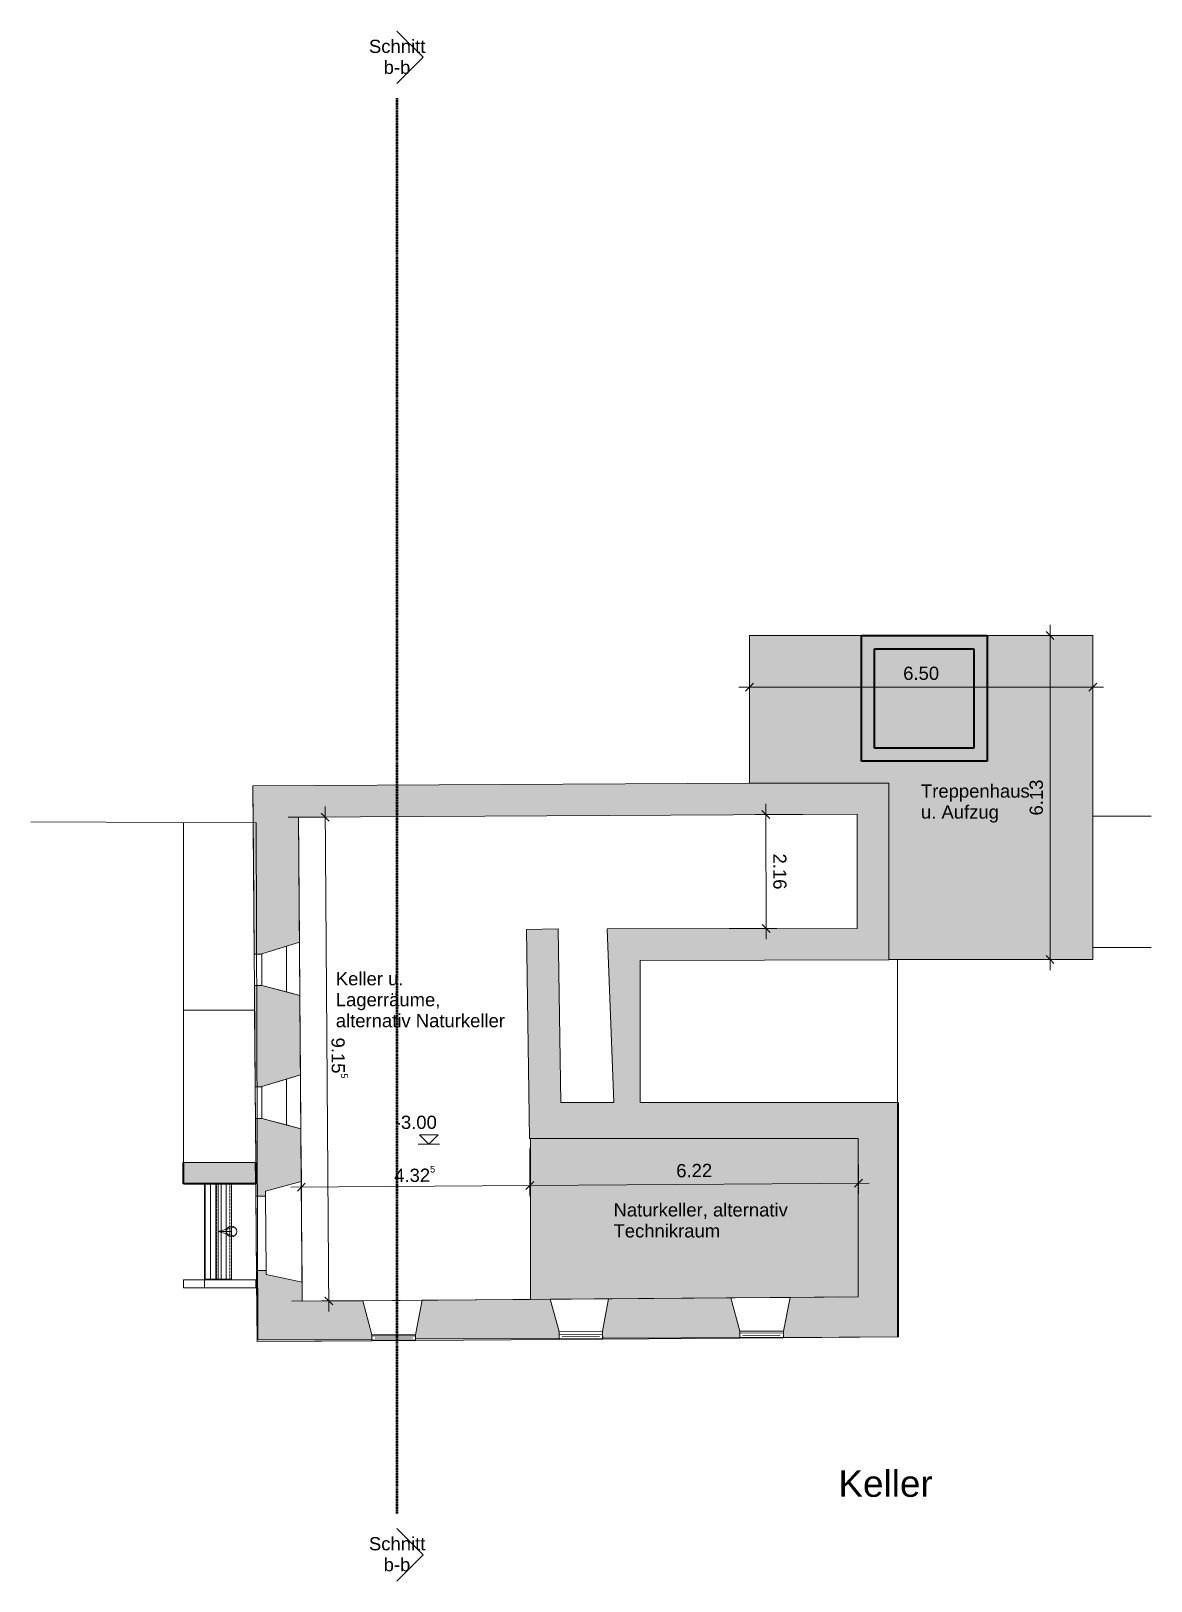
# Model space of a CAD drawing. Header units: millimetres. Extents: x -12657 to 8540, y -19333 to 9993.
import ezdxf

# ---------------------------------------------------------------- set-up
doc = ezdxf.new("R2010")
doc.units = ezdxf.units.MM
doc.linetypes.add('Achse', pattern=[10, 5, -2.5, 0, -2.5])
doc.linetypes.add('Verdeckt', pattern=[3, 2, -1])
for name, color, linetype, lineweight in [('A-ANNO-DIMS', 211, 'Continuous', 9), ('A-ANNO-DIMS-100', 211, 'Continuous', 9), ('A-DETL', 90, 'Continuous', 9), ('A-DETL-GENF', 92, 'Continuous', 9), ('A-DETL-THIN', 151, 'Continuous', 9), ('A-FLOR', 192, 'Continuous', 9), ('A-FLOR-MCUT', 51, 'Continuous', 9), ('A-FLOR-PATT', 8, 'Continuous', 35), ('A-GLAZ', 151, 'Continuous', 9), ('A-MASS', 70, 'Continuous', 9), ('A-WALL', 113, 'Continuous', 9), ('A-WALL-PATT', 111, 'Continuous', 35), ('C-BLDG-PADS', 91, 'Continuous', 9), ('G-ANNO-DIMS', 111, 'Continuous', 9), ('G-ANNO-SYMB', 111, 'Continuous', 9), ('G-ANNO-TEXT', 231, 'Continuous', 9), ('S-STRS', 31, 'Continuous', 9), ('S-STRS-ANNO', 31, 'Continuous', 9)]:
    doc.layers.add(name, color=color, linetype=linetype, lineweight=lineweight)
doc.styles.add('Arial', font='arial.ttf', dxfattribs={"height": 500})
doc.styles.add('Arial_1', font='arial.ttf', dxfattribs={"height": 250})
doc.dimstyles.new('2_5mm_-_Arial', dxfattribs={"dimscale": 304.8, "dimtxt": 255.06485, "dimasz": 0.492126, "dimexe": 0.656168, "dimexo": 0.0625, "dimgap": 0.164042, "dimtad": 1, "dimlfac": 0.001, "dimrnd": 0.005, "dimzin": 0, "dimdsep": 46, "dimtxsty": 'Arial_1', "dimblk1": 'OBLIQUE', "dimblk2": 'OBLIQUE', "dimsah": 1, "dimcen": 0.09, "dimdle": 0.656168, "dimazin": 0, "dimtfac": 1, "dimtdec": 4, "dimtix": 1, "dimtmove": 0, "dimatfit": 3, "dimfxl": 2.296588, "dimfxlon": 1, "dimtvp": 1, "dimtolj": 1, "dimtzin": 0, "dimarcsym": 2})
pattern_1 = [(270, (-8860.51, -13620.01), (100, 6e-15), [])]

# ---------------------------------------------------------------- blocks, each defined once
blk = doc.blocks.new('Körper 1 - Körper 1-397014-Keller HG')
at = {"layer": 'A-MASS'}
for p, q in [((-7527, -13678), (-7541, -11774)), ((-7524, -14038), (-7527, -13678))]:
    blk.add_line(p, q, dxfattribs=at)
blk = doc.blocks.new('Fensterelement 1-flg - Standard-457505-Keller HG')
at = {"layer": 'A-GLAZ'}
for p, q in [((-413, 10), (-413, 90)), ((-413, 90), (413, 90)), ((413, 10), (-413, 10)), ((-353, 50), (353, 50)), ((413, 90), (413, 10))]:
    blk.add_line(p, q, dxfattribs=at)
blk = doc.blocks.new('Fensterelement 1-flg - Standard-457506-Keller HG')
at = {"layer": 'A-GLAZ'}
for p, q in [((-413, 10), (-413, 90)), ((-413, 90), (413, 90)), ((413, 10), (-413, 10)), ((-353, 50), (353, 50)), ((413, 90), (413, 10))]:
    blk.add_line(p, q, dxfattribs=at)
blk = doc.blocks.new('Höhenkoten - Fertig-4502-Keller HG')
at = {"layer": 'G-ANNO-DIMS'}
for p, q in [((-2.01, 0), (1.98, 0)), ((1.77, 1.77), (-1.77, 1.77)), ((0, 0), (-1.77, 1.77)), ((0, 0), (1.77, 1.77))]:
    blk.add_line(p, q, dxfattribs=at)
blk = doc.blocks.new('Schnitt - Name-2324-Keller HG')
at = {"layer": 'G-ANNO-SYMB'}
for p, q in [((-12.7, 0), (-7.72, 4.98)), ((-7.72, 4.98), (-2.75, 0))]:
    blk.add_line(p, q, dxfattribs=at)
blk = doc.blocks.new('DIMBLOCK1-Keller HG')
at = {"layer": 'A-ANNO-DIMS-100'}
for p, q in [((-7545, -11184), (-7539, -12084)), ((-7540, -11884), (-7545, -11184)), ((-3219, -11152), (-3213, -12052)), ((-3214, -11852), (-3219, -11152)), ((-7740, -11885), (-3214, -11852))]:
    blk.add_line(p, q, dxfattribs=at)
at = {"layer": 'A-ANNO-DIMS-100', "lineweight": 25}
for p, q in [((-7540, -11884), (-7614, -11959)), ((-7540, -11884), (-7466, -11808)), ((-3214, -11852), (-3289, -11927)), ((-3214, -11852), (-3140, -11776))]:
    blk.add_line(p, q, dxfattribs=at)
at = {"layer": 'A-ANNO-DIMS-100', "color": 0, "insert": (-5784, -11485), "char_height": 250, "width": 970.26, "attachment_point": 1, "rotation": 0.4256, "line_spacing_factor": 0.941778, "style": 'Arial_1'}
blk.add_mtext('4.32\\A2\\H0.5x;\\S5^  ;\\H2x;', dxfattribs=at)
blk = doc.blocks.new('_Oblique')
at = {"color": 0, "linetype": 'ByBlock', "lineweight": -2}
blk.add_line((-0.5, -0.5), (0.5, 0.5), dxfattribs=at)
blk = doc.blocks.new('DIMBLOCK2-Keller HG')
at = {"layer": 'A-ANNO-DIMS-100'}
for p, q in [((3000, -11106), (3007, -12006)), ((3006, -11806), (3000, -11106)), ((-3219, -11152), (-3213, -12052)), ((-3214, -11852), (-3219, -11152)), ((-3214, -11852), (3206, -11804))]:
    blk.add_line(p, q, dxfattribs=at)
at = {"layer": 'A-ANNO-DIMS-100', "lineweight": 25}
for p, q in [((3006, -11806), (3080, -11730)), ((-3214, -11852), (-3289, -11927)), ((-3214, -11852), (-3140, -11776)), ((3006, -11806), (2931, -11881))]:
    blk.add_line(p, q, dxfattribs=at)
at = {"layer": 'A-ANNO-DIMS-100', "color": 0, "insert": (-446, -11445), "char_height": 250, "width": 814.16, "attachment_point": 1, "rotation": 0.4256, "line_spacing_factor": 0.941778, "style": 'Arial_1'}
blk.add_mtext('6.22', dxfattribs=at)
blk = doc.blocks.new('DIMBLOCK3-Keller HG')
at = {"layer": 'A-ANNO-DIMS-100'}
for p, q in [((-7018, -14234), (-7090, -4679)), ((-7788, -4884), (-6888, -4878)), ((-7088, -4879), (-7788, -4884)), ((-7720, -14039), (-6820, -14033)), ((-7020, -14034), (-7720, -14039))]:
    blk.add_line(p, q, dxfattribs=at)
at = {"layer": 'A-ANNO-DIMS-100', "lineweight": 25}
for p, q in [((-7088, -4879), (-7164, -4805)), ((-7088, -4879), (-7013, -4954)), ((-7020, -14034), (-7095, -13960)), ((-7020, -14034), (-6944, -14109))]:
    blk.add_line(p, q, dxfattribs=at)
at = {"layer": 'A-ANNO-DIMS-100', "color": 0, "insert": (-6671, -9050), "char_height": 250, "width": 970.26, "attachment_point": 1, "rotation": 270.4302, "line_spacing_factor": 0.941778, "style": 'Arial_1'}
blk.add_mtext('9.15\\A2\\H0.5x;\\S5^  ;\\H2x;', dxfattribs=at)
blk = doc.blocks.new('DIMBLOCK4-Keller HG')
at = {"layer": 'A-ANNO-DIMS-100'}
for p, q in [((1258, -7189), (1252, -4629)), ((1952, -4828), (1052, -4830)), ((1252, -4829), (1952, -4828)), ((558, -6991), (1458, -6989)), ((1258, -6989), (558, -6991))]:
    blk.add_line(p, q, dxfattribs=at)
at = {"layer": 'A-ANNO-DIMS-100', "lineweight": 25}
for p, q in [((1252, -4829), (1177, -4755)), ((1252, -4829), (1327, -4904)), ((1258, -6989), (1182, -6915)), ((1258, -6989), (1333, -7064))]:
    blk.add_line(p, q, dxfattribs=at)
at = {"layer": 'A-ANNO-DIMS-100', "color": 0, "insert": (1640, -5569), "char_height": 250, "width": 814.16, "attachment_point": 1, "rotation": 270.1453, "line_spacing_factor": 0.941778, "style": 'Arial_1'}
blk.add_mtext('2.16', dxfattribs=at)
blk = doc.blocks.new('DIMBLOCK5-Keller HG')
at = {"layer": 'A-ANNO-DIMS-100'}
for p, q in [((940, -1721), (940, -2621)), ((940, -2421), (940, -1721)), ((7440, -1721), (7440, -2621)), ((7440, -2421), (7440, -1721)), ((740, -2421), (7640, -2421))]:
    blk.add_line(p, q, dxfattribs=at)
at = {"layer": 'A-ANNO-DIMS-100', "lineweight": 25}
for p, q in [((940, -2421), (1015, -2346)), ((7440, -2421), (7515, -2346)), ((940, -2421), (865, -2496)), ((7440, -2421), (7365, -2496))]:
    blk.add_line(p, q, dxfattribs=at)
at = {"layer": 'A-ANNO-DIMS-100', "color": 0, "insert": (3850, -2034), "char_height": 250, "width": 814.16, "attachment_point": 1, "line_spacing_factor": 0.941778, "style": 'Arial_1'}
blk.add_mtext('6.50', dxfattribs=at)
blk = doc.blocks.new('DIMBLOCK6-Keller HG')
at = {"layer": 'A-ANNO-DIMS-100'}
for p, q in [((5929, -1445), (6829, -1445)), ((6629, -1445), (5929, -1445)), ((6629, -7776), (6629, -1245)), ((5929, -7576), (6829, -7576)), ((6629, -7576), (5929, -7576))]:
    blk.add_line(p, q, dxfattribs=at)
at = {"layer": 'A-ANNO-DIMS-100', "lineweight": 25}
for p, q in [((6629, -1445), (6554, -1370)), ((6629, -1445), (6704, -1520)), ((6629, -7576), (6554, -7501)), ((6629, -7576), (6704, -7651))]:
    blk.add_line(p, q, dxfattribs=at)
at = {"layer": 'A-ANNO-DIMS-100', "color": 0, "insert": (6243, -4850), "char_height": 250, "width": 814.16, "attachment_point": 1, "rotation": 90, "line_spacing_factor": 0.941778, "style": 'Arial_1'}
blk.add_mtext('6.13', dxfattribs=at)

msp = doc.modelspace()

# ---------------------------------------------------------------- hatches: boundary and pattern name
at = {"layer": 'A-DETL-GENF'}
for color, points in [(91, [(7439.642, -7576.183), (7439.642, -1444.998), (939.642, -1444.998), (939.642, -4236.183), (3577.983, -4236.183), (3577.983, -7576.183)]), (30, [(-3200.731, -14005.547), (2999.269, -13958.995), (2999.269, -10958.995), (-3200.731, -10958.995)])]:
    msp.add_hatch(color=color, dxfattribs=at).paths.add_polyline_path(points, flags=0)
at = {"layer": 'A-FLOR-PATT'}
msp.add_hatch(color=256, dxfattribs=at).paths.add_polyline_path([(-8400.515, -11820.007), (-8403.53, -11414.187), (-9770.678, -11414.187), (-9770.678, -11820.007)], flags=0)
at = {"layer": 'A-MASS', "transparency": 33554534}
h = msp.add_hatch(color=256, dxfattribs=at)
h.paths.add_polyline_path([(-8378.348, -14804.443), (-7161.634, -14795.308), (-7161.634, -14035.287), (-7524.017, -14038.007), (-7526.692, -13677.857), (-8207.786, -13533.086), (-8208.334, -13459.413), (-8388.34, -13459.19)], flags=0)
h.paths.add_polyline_path([(2638.366, -14721.726), (3759.269, -14713.31), (3759.269, -10278.995), (-1130.499, -10278.995), (-1130.499, -7595.426), (3577.983, -7583.488), (3577.983, -4236.183), (939.642, -4236.183), (-8456.462, -4287.742), (-8446.61, -5614.187), (-7586.586, -5614.187), (-7592.017, -4883.007), (2977.983, -4825.007), (2977.983, -6985.007), (-1755.017, -6997.007), (-1623.2, -10278.995), (-2630.687, -10278.995), (-2679.082, -6995.166), (-3279.017, -7004.007), (-3220.731, -10958.995), (2999.269, -10958.995), (2999.269, -13958.995), (2638.366, -13961.705), (2638.366, -14604.403)], flags=0)
h.paths.add_polyline_path([(-8218.806, -12049.413), (-8219.501, -11955.896), (-7540.833, -11774.047), (-7543.506, -11414.187), (-8403.53, -11414.187), (-8398.813, -12049.19)], flags=0)
h = msp.add_hatch(color=256, dxfattribs=at)
h.paths.add_polyline_path([(-7161.634, -14795.308), (-6203.721, -14788.116), (-6204.397, -14671.881), (-6376.551, -14029.392), (-7161.634, -14035.287)], flags=0)
h.paths.add_polyline_path([(-5378.451, -14781.919), (-2662.649, -14761.528), (-2663.784, -14610.329), (-2831.477, -14002.774), (-5250.62, -14020.938), (-5378.451, -14674.403)], flags=0)
h.paths.add_polyline_path([(-1837.402, -14755.332), (758.496, -14735.841), (758.496, -14604.403), (590.406, -13977.082), (-1724.019, -13994.459), (-1838.537, -14604.133), (-1837.477, -14745.332)], flags=0)
h.paths.add_polyline_path([(1583.766, -14729.645), (2638.366, -14721.726), (2638.366, -13961.705), (1708.124, -13968.69), (1583.766, -14604.403)], flags=0)
h.paths.add_polyline_path([(-7543.506, -11414.187), (-7548.233, -10777.779), (-8288.918, -10579.861), (-8409.727, -10579.861), (-8403.53, -11414.187)], flags=0)
h.paths.add_polyline_path([(-8288.918, -9986.232), (-8288.918, -9979.861), (-7555.804, -9758.518), (-7566.953, -8257.501), (-8288.918, -8064.585), (-8428.409, -8064.585), (-8414.136, -9986.232)], flags=0)
h.paths.add_polyline_path([(-8288.918, -7470.956), (-8288.918, -7464.585), (-7574.444, -7248.87), (-7586.586, -5614.187), (-8446.61, -5614.187), (-8432.819, -7470.956)], flags=0)
at = {"layer": 'A-WALL-PATT', "transparency": 33554534}
msp.add_hatch(color=256, dxfattribs=at).paths.add_polyline_path([(-8400.515, -11820.007), (-8400.515, -11570.007), (-8402.372, -11570.007)], flags=0)
at = {"layer": 'S-STRS'}
h = msp.add_hatch(dxfattribs=at)
h.set_pattern_fill('FP_1', color=256, style=0, pattern_type=2)
h.set_pattern_definition(pattern_1)
h.paths.add_polyline_path([(-9115.515, -13620.007), (-9115.515, -11820.007), (-9370.515, -11820.007), (-9370.515, -13620.007)], flags=0)
h = msp.add_hatch(dxfattribs=at)
h.set_pattern_fill('FP_1', color=256, style=0, pattern_type=2)
h.set_pattern_definition(pattern_1)
h.paths.add_polyline_path([(-8860.515, -13620.007), (-8860.515, -11820.007), (-9115.515, -11820.007), (-9115.515, -13620.007)], flags=0)

# ---------------------------------------------------------------- linework, layer by layer
at = {"layer": 'A-DETL', "lineweight": 35}
for p, q in [((3057.983, -1444.998), (5437.983, -1444.998)), ((3057.983, -3824.998), (3057.983, -1444.998)), ((5437.983, -1444.998), (5437.983, -3824.998)), ((3307.983, -1694.998), (5187.983, -1694.998)), ((3307.983, -3574.998), (3307.983, -1694.998)), ((5187.983, -1694.998), (5187.983, -3574.998)), ((5187.983, -3574.998), (3307.983, -3574.998)), ((5437.983, -3824.998), (3057.983, -3824.998))]:
    msp.add_line(p, q, dxfattribs=at)
at = {"layer": 'A-DETL-THIN'}
for p, q in [((939.642, -1444.998), (939.642, -4236.183)), ((7439.642, -1444.998), (939.642, -1444.998)), ((7439.642, -7576.183), (7439.642, -1444.998)), ((939.642, -4236.183), (3577.983, -4236.183)), ((3577.983, -4236.183), (3577.983, -7576.183)), ((3577.983, -7576.183), (7439.642, -7576.183)), ((2999.269, -10958.995), (-3200.731, -10958.995)), ((-3200.731, -10958.995), (-3200.731, -14005.547)), ((2999.269, -13958.995), (2999.269, -10958.995)), ((-3200.731, -14005.547), (2999.269, -13958.995))]:
    msp.add_line(p, q, dxfattribs=at)
at = {"layer": 'A-FLOR'}
for p, q in [((2977.983, -4825.007), (-7592.017, -4883.007)), ((-7592.017, -4883.007), (-7540.833, -11774.047)), ((2977.983, -6985.007), (2977.983, -4825.007)), ((-3279.017, -7004.007), (-2679.082, -6995.166)), ((-3220.731, -10958.995), (-3279.017, -7004.007)), ((-2679.082, -6995.166), (-2630.687, -10278.995)), ((-1755.017, -6997.007), (2977.983, -6985.007)), ((-1623.2, -10278.995), (-1755.017, -6997.007)), ((-9770.678, -8530.007), (-8424.952, -8530.007)), ((-9770.678, -11414.187), (-9770.678, -8530.007)), ((-8424.952, -8530.007), (-8403.53, -11414.187)), ((-2630.687, -10278.995), (-1623.2, -10278.995)), ((2999.269, -10958.995), (-3220.731, -10958.995)), ((2999.269, -13958.995), (2999.269, -10958.995)), ((-9770.678, -11414.187), (-8403.53, -11414.187)), ((-8387.012, -13638.007), (-8400.515, -11820.007)), ((-7540.833, -11774.047), (-7524.017, -14038.007)), ((-8890.515, -13620.007), (-8890.515, -13638.007)), ((-8890.515, -13638.007), (-8387.012, -13638.007)), ((-7524.017, -14038.007), (-6376.551, -14029.392)), ((-6376.551, -14029.392), (-2831.477, -14002.774)), ((-2831.477, -14002.774), (2999.269, -13958.995))]:
    msp.add_line(p, q, dxfattribs=at)
at = {"layer": 'A-FLOR', "lineweight": 35}
for p, q in [((-9770.678, -11820.007), (-9770.678, -11414.187)), ((-8402.372, -11570.007), (-8403.53, -11414.187)), ((-8400.515, -11820.007), (-9770.678, -11820.007))]:
    msp.add_line(p, q, dxfattribs=at)
at = {"layer": 'A-FLOR-MCUT'}
msp.add_line((-8400.515, -11820.007), (-8402.372, -11570.007), dxfattribs=at)
at = {"layer": 'A-MASS'}
for p, q in [((939.642, -4236.183), (-8456.462, -4287.742)), ((-8456.462, -4287.742), (-8432.819, -7470.956)), ((3577.983, -7576.183), (3577.983, -4236.183)), ((2977.983, -4825.007), (-7592.017, -4883.007)), ((-7592.017, -4883.007), (-7574.444, -7248.87)), ((2977.983, -6985.007), (2977.983, -4825.007)), ((-3279.017, -7004.007), (-2679.082, -6995.166)), ((-3220.731, -10958.995), (-3279.017, -7004.007)), ((-2679.082, -6995.166), (-2630.687, -10278.995)), ((-1755.017, -6997.007), (2977.983, -6985.007)), ((-1623.2, -10278.995), (-1755.017, -6997.007)), ((-8288.918, -7464.585), (-7822.901, -7323.884)), ((-7822.901, -7323.884), (-7574.444, -7248.87)), ((-7822.864, -7323.884), (-7822.864, -8189.11)), ((-7574.444, -7248.87), (-7566.953, -8257.501)), ((-7574.444, -7248.87), (-7566.953, -8257.501)), ((-8432.819, -7470.956), (-8428.409, -8064.585)), ((-8428.409, -8064.585), (-8432.819, -7470.956)), ((-8432.819, -7470.956), (-8288.918, -7470.956)), ((-8288.918, -7470.956), (-8288.918, -7464.585)), ((-8288.918, -8064.585), (-8288.918, -7470.956)), ((-8288.918, -8064.585), (-8288.918, -7470.956)), ((-1130.499, -7595.426), (3577.983, -7583.488)), ((-1130.499, -10278.995), (-1130.499, -7595.426)), ((3577.983, -7583.488), (3577.983, -7576.183)), ((-8428.409, -8064.585), (-8424.952, -8530.007)), ((-8288.918, -8064.585), (-8428.409, -8064.585)), ((-7822.901, -8189.11), (-8288.918, -8064.585)), ((-7566.953, -8257.501), (-7822.864, -8189.119)), ((-7566.953, -8257.501), (-7555.804, -9758.518)), ((-8288.918, -9979.861), (-7822.901, -9839.16)), ((-7822.901, -9839.16), (-7555.804, -9758.518)), ((-7822.864, -9839.16), (-7822.864, -10704.386)), ((-7555.804, -9758.518), (-7548.233, -10777.779)), ((-7555.804, -9758.518), (-7548.233, -10777.779)), ((-8409.727, -10579.861), (-8414.136, -9986.232)), ((-8414.136, -9986.232), (-8288.918, -9986.232)), ((-8288.918, -9986.232), (-8288.918, -9979.861)), ((-8288.918, -10579.861), (-8288.918, -9986.232)), ((-8288.918, -10579.861), (-8288.918, -9986.232)), ((-2630.687, -10278.995), (-1623.2, -10278.995)), ((3759.269, -10278.995), (-1130.499, -10278.995)), ((3759.269, -14713.31), (3759.269, -10278.995)), ((-8288.918, -10579.861), (-8409.727, -10579.861)), ((-7822.901, -10704.386), (-8288.918, -10579.861)), ((-7548.233, -10777.779), (-7822.864, -10704.395)), ((-7548.233, -10777.779), (-7540.833, -11774.047)), ((-3200.731, -10958.995), (-3220.731, -10958.995)), ((2999.269, -10958.995), (-3200.731, -10958.995)), ((2999.269, -13958.995), (2999.269, -10958.995)), ((-8219.501, -11955.896), (-7540.833, -11774.047)), ((-8218.806, -12049.413), (-8219.501, -11955.896)), ((-7540.833, -11774.047), (-7526.692, -13677.857)), ((-7540.833, -11774.047), (-7526.692, -13677.857)), ((-8388.34, -13459.19), (-8398.813, -12049.19)), ((-8398.813, -12049.19), (-8218.806, -12049.413)), ((-8208.334, -13459.413), (-8218.806, -12049.413)), ((-8208.334, -13459.413), (-8218.806, -12049.413)), ((-8208.334, -13459.413), (-8388.34, -13459.19)), ((-8207.786, -13533.086), (-8208.334, -13459.413)), ((-8387.012, -13638.007), (-8378.348, -14804.443)), ((-7526.692, -13677.857), (-8207.786, -13533.086)), ((-7526.692, -13677.857), (-7524.017, -14038.007)), ((-7524.017, -14038.007), (-6376.551, -14029.392)), ((-6376.551, -14029.392), (-5250.62, -14020.938)), ((-6376.551, -14029.392), (-5250.62, -14020.938)), ((-6203.721, -14674.403), (-6376.551, -14029.392)), ((-5250.62, -14020.938), (-5378.451, -14674.403)), ((-5250.62, -14020.938), (-3200.731, -14005.547)), ((-3200.731, -14005.547), (-2831.477, -14002.774)), ((-2831.477, -14002.774), (-1724.019, -13994.459)), ((-2831.477, -14002.774), (-1724.019, -13994.459)), ((-2663.784, -14610.329), (-2831.477, -14002.774)), ((-1724.019, -13994.459), (-1838.537, -14604.133)), ((-1724.019, -13994.459), (590.406, -13977.082)), ((590.406, -13977.082), (1708.124, -13968.69)), ((590.406, -13977.082), (1708.124, -13968.69)), ((758.496, -14604.403), (590.406, -13977.082)), ((1708.124, -13968.69), (1583.766, -14604.403)), ((1708.124, -13968.69), (2999.269, -13958.995)), ((-1838.537, -14604.133), (-2663.784, -14610.329)), ((-2663.325, -14671.531), (-2663.784, -14610.329)), ((-1838.537, -14604.133), (-1838.077, -14665.334)), ((758.496, -14645.839), (758.496, -14604.403)), ((1583.766, -14604.403), (758.496, -14604.403)), ((1583.766, -14604.403), (1583.766, -14729.645)), ((-8378.348, -14804.443), (-6203.721, -14788.116)), ((-6203.721, -14698.113), (-6203.721, -14674.403)), ((-5378.451, -14674.403), (-6203.721, -14674.403)), ((-6203.721, -14788.116), (-6203.721, -14778.115)), ((-6203.721, -14788.116), (-5378.451, -14781.919)), ((-5378.451, -14781.919), (-6203.721, -14788.116)), ((-5378.451, -14674.403), (-5378.451, -14781.919)), ((-5378.451, -14781.919), (-2662.649, -14761.528)), ((-2662.724, -14751.528), (-2663.325, -14671.531)), ((-2662.649, -14761.528), (-2662.724, -14751.528)), ((-2662.649, -14761.528), (-1837.402, -14755.332)), ((-1837.402, -14755.332), (-2662.649, -14761.528)), ((-1838.077, -14665.334), (-1837.477, -14745.332)), ((-1837.477, -14745.332), (-1837.402, -14755.332)), ((-1837.402, -14755.332), (758.496, -14735.841)), ((758.496, -14735.841), (758.496, -14725.841)), ((758.496, -14735.841), (1583.766, -14729.645)), ((1583.766, -14729.645), (758.496, -14735.841)), ((1583.766, -14729.645), (3759.269, -14713.31))]:
    msp.add_line(p, q, dxfattribs=at)
at = {"layer": 'A-MASS', "lineweight": 18}
for p, q in [((-8456.462, -4287.742), (939.642, -4236.183)), ((-8456.462, -4287.742), (-8446.61, -5614.187)), ((2977.983, -4825.007), (-7592.017, -4883.007)), ((-7592.017, -4883.007), (-7586.586, -5614.187)), ((2977.983, -6985.007), (2977.983, -4825.007)), ((-8432.819, -7470.956), (-8446.61, -5614.187)), ((-7574.444, -7248.87), (-7586.586, -5614.187)), ((-3279.017, -7004.007), (-2679.082, -6995.166)), ((-3220.731, -10958.995), (-3279.017, -7004.007)), ((-2679.082, -6995.166), (-2630.687, -10278.995)), ((-1755.017, -6997.007), (2977.983, -6985.007)), ((-1623.2, -10278.995), (-1755.017, -6997.007)), ((-7574.444, -7248.87), (-8288.918, -7464.585)), ((-8432.819, -7470.956), (-8288.918, -7470.956)), ((-8288.918, -7470.956), (-8288.918, -7464.585)), ((-1130.499, -7595.426), (3577.983, -7583.488)), ((-1130.499, -10278.995), (-1130.499, -7595.426)), ((3577.983, -7583.488), (3577.983, -7576.183)), ((-8414.136, -9986.232), (-8428.409, -8064.585)), ((-8428.409, -8064.585), (-8288.918, -8064.585)), ((-7566.953, -8257.501), (-8288.918, -8064.585)), ((-7555.804, -9758.518), (-7566.953, -8257.501)), ((-7555.804, -9758.518), (-8288.918, -9979.861)), ((-8414.136, -9986.232), (-8288.918, -9986.232)), ((-8288.918, -9986.232), (-8288.918, -9979.861)), ((-2630.687, -10278.995), (-1623.2, -10278.995)), ((3759.269, -10278.995), (-1130.499, -10278.995)), ((3759.269, -14713.31), (3759.269, -10278.995)), ((-8409.727, -10579.861), (-8403.53, -11414.187)), ((-8409.727, -10579.861), (-8288.918, -10579.861)), ((-7548.233, -10777.779), (-8288.918, -10579.861)), ((-7548.233, -10777.779), (-7543.506, -11414.187)), ((-3200.731, -10958.995), (-3220.731, -10958.995)), ((-8398.813, -12049.19), (-8403.53, -11414.187)), ((-7540.833, -11774.047), (-7543.506, -11414.187)), ((-7540.833, -11774.047), (-8219.501, -11955.896)), ((-8218.806, -12049.413), (-8219.501, -11955.896)), ((-8398.813, -12049.19), (-8218.806, -12049.413)), ((-8378.348, -14804.443), (-8388.34, -13459.19)), ((-8388.34, -13459.19), (-8208.334, -13459.413)), ((-8208.334, -13459.413), (-8207.786, -13533.086)), ((-7526.692, -13677.857), (-8207.786, -13533.086)), ((-7524.017, -14038.007), (-7526.692, -13677.857)), ((-7524.017, -14038.007), (-7161.634, -14035.287)), ((-6376.551, -14029.392), (-7161.634, -14035.287)), ((-6376.551, -14029.392), (-6203.721, -14674.403)), ((-5250.62, -14020.938), (-5378.451, -14674.403)), ((-5250.62, -14020.938), (-3200.731, -14005.547)), ((-2831.477, -14002.774), (-2663.784, -14610.329)), ((-1724.019, -13994.459), (-1838.537, -14604.133)), ((590.406, -13977.082), (758.496, -14604.403)), ((1708.124, -13968.69), (1583.766, -14604.403)), ((2999.269, -13958.995), (2638.366, -13961.705)), ((-2663.325, -14671.531), (-2663.784, -14610.329)), ((-1838.077, -14665.334), (-1838.537, -14604.133)), ((758.496, -14645.839), (758.496, -14604.403)), ((1583.766, -14729.645), (1583.766, -14604.403)), ((-8378.348, -14804.443), (-7161.634, -14795.308)), ((-6203.721, -14788.116), (-7161.634, -14795.308)), ((-6203.721, -14698.113), (-6203.721, -14674.403)), ((-6203.721, -14788.116), (-6203.721, -14778.115)), ((-5378.451, -14781.919), (-5378.451, -14674.403)), ((-5378.451, -14781.919), (-2662.649, -14761.528)), ((-2662.649, -14761.528), (-2662.724, -14751.528)), ((-1837.402, -14755.332), (-1837.477, -14745.332)), ((-1837.402, -14755.332), (758.496, -14735.841)), ((758.496, -14735.841), (758.496, -14725.841)), ((1583.766, -14729.645), (2638.366, -14721.726)), ((3759.269, -14713.31), (2638.366, -14721.726))]:
    msp.add_line(p, q, dxfattribs=at)
at = {"layer": 'A-WALL', "color": 7, "lineweight": 35}
for p, q in [((-8402.372, -11570.007), (-8400.515, -11570.007)), ((-8400.515, -11570.007), (-8400.515, -11820.007))]:
    msp.add_line(p, q, dxfattribs=at)
at = {"layer": 'A-WALL'}
for p, q in [((-8890.515, -13638.007), (-9770.678, -13638.007)), ((-9770.678, -13788.007), (-9770.678, -13638.007)), ((-8400.515, -13638.007), (-8400.515, -13788.007)), ((-9370.515, -13788.007), (-9770.678, -13788.007))]:
    msp.add_line(p, q, dxfattribs=at)
at = {"layer": 'C-BLDG-PADS'}
for p, q in [((-8394.87, -4987.367), (-12656.693, -4968.311)), ((-9770.678, -4981.215), (-9770.678, -8530.007)), ((8540.2, -4863.007), (7439.642, -4863.007)), ((-8365.017, -14763.007), (-8394.87, -4987.367)), ((3742.983, -14716.007), (3742.983, -7576.183)), ((7439.642, -7345.007), (8540.2, -7345.007)), ((-9370.515, -13620.007), (-9370.515, -13788.007)), ((-9370.515, -13788.007), (-8367.995, -13788.007)), ((-8365.017, -14763.007), (-6203.972, -14754.619)), ((-5378.451, -14751.414), (-2662.804, -14740.873)), ((-1837.534, -14737.67), (2638.366, -14720.295)), ((2639.045, -14720.293), (3742.983, -14716.007))]:
    msp.add_line(p, q, dxfattribs=at)
at = {"layer": 'G-ANNO-SYMB', "linetype": 'Achse', "lineweight": 50}
msp.add_line((-5732.142, 8722.917), (-5732.142, -18063.258), dxfattribs=at)
at = {"layer": 'S-STRS'}
for p, q in [((-9370.515, -13620.007), (-9370.515, -11820.007)), ((-9115.515, -13620.007), (-9115.515, -11820.007)), ((-8860.515, -13620.007), (-8860.515, -11820.007)), ((-9115.515, -13620.007), (-9370.515, -13620.007)), ((-8860.515, -13620.007), (-9115.515, -13620.007))]:
    msp.add_line(p, q, dxfattribs=at)
at = {"layer": 'S-STRS', "linetype": 'Verdeckt'}
for p, q in [((-9145.515, -13620.007), (-9145.515, -11820.007)), ((-8890.515, -13620.007), (-8890.515, -11820.007))]:
    msp.add_line(p, q, dxfattribs=at)
at = {"layer": 'S-STRS-ANNO'}
for p, q in [((-9115.515, -12720.007), (-8815.515, -12639.623)), ((-8860.515, -12720.007), (-9115.515, -12720.007)), ((-9115.515, -12720.007), (-8815.515, -12800.392))]:
    msp.add_line(p, q, dxfattribs=at)
msp.add_circle((-8860.515, -12720.007), 100, dxfattribs=at)

# ---------------------------------------------------------------- block references
at = {"layer": 'A-GLAZ', "rotation": 0.4301869473283425}
for name, p in [('Fensterelement 1-flg - Standard-457505-Keller HG', (1171.131, -14732.743)), ('Fensterelement 1-flg - Standard-457505-Keller HG', (-5791.086, -14785.017)), ('Fensterelement 1-flg - Standard-457506-Keller HG', (-2250.025, -14758.43))]:
    msp.add_blockref(name, p, dxfattribs=at)
at = {"layer": 'A-MASS'}
msp.add_blockref('Körper 1 - Körper 1-397014-Keller HG', (0, 0), dxfattribs=at)
at = {"layer": 'G-ANNO-DIMS', "xscale": 99.99999999999993, "yscale": 99.99999999999993, "zscale": 99.99999999999993}
msp.add_blockref('Höhenkoten - Fertig-4502-Keller HG', (-5125.356, -11065.654), dxfattribs=at)
at = {"layer": 'G-ANNO-SYMB', "xscale": 99.99999999999993, "yscale": 99.99999999999993, "zscale": 99.99999999999993, "rotation": 269.9999999999996}
msp.add_blockref('Schnitt - Name-2324-Keller HG', (-5732.142, 8722.917), dxfattribs=at)
at = {"layer": 'G-ANNO-SYMB', "extrusion": (0, 0, -1), "xscale": 99.99999999999993, "yscale": 99.99999999999993, "zscale": 99.99999999999993, "rotation": 90.00000000000053}
msp.add_blockref('Schnitt - Name-2324-Keller HG', (5732.142, -18063.258), dxfattribs=at)

# ---------------------------------------------------------------- texts
at = {"layer": 'G-ANNO-DIMS', "insert": (-5771.978, -10529.324), "char_height": 250, "width": 951.89423, "attachment_point": 1, "line_spacing_factor": 0.941778, "style": 'Arial_1'}
msp.add_mtext('-3.00', dxfattribs=at)
at = {"layer": 'G-ANNO-SYMB', "char_height": 250, "attachment_point": 1, "style": 'Arial_1'}
for s, insert, width in [('Schnitt', (-6260.429, 9827.466), 1274.68312), ('b-b', (-5982.617, 9430.591), 609.2825), ('Schnitt', (-6260.429, -18503.237), 1274.68312), ('b-b', (-5982.617, -18900.112), 609.2825)]:
    msp.add_mtext(s, dxfattribs=dict(at, insert=insert, width=width))
at = {"layer": 'G-ANNO-TEXT', "color": 7, "attachment_point": 1}
for s, insert, char_height, width, style in [('Treppenhaus', (4186.49, -4262.179), 250, 2461.18062, 'Arial_1'), ('u. Aufzug', (4186.49, -4659.054), 250, 1763.7125, 'Arial_1'), ('Keller u. ', (-6888.394, -7812.495), 250, 1651.47625, 'Arial_1'), ('Lagerräume,', (-6888.394, -8209.37), 250, 2397.04563, 'Arial_1'), ('alternativ Naturkeller', (-6888.394, -8606.245), 250, 3848.1, 'Arial_1'), ('Naturkeller, alternativ', (-1632.185, -12186.411), 250, 3968.35313, 'Arial_1'), ('Technikraum', (-1632.185, -12583.286), 250, 2429.11312, 'Arial_1'), ('Keller', (2623.998, -17240.36), 500, 2204.64062, 'Arial')]:
    msp.add_mtext(s, dxfattribs=dict(at, insert=insert, char_height=char_height, width=width, style=style))

# ---------------------------------------------------------------- dimensions: what is measured, and where the dimension line sits
at = {"layer": 'A-ANNO-DIMS'}
for base, p1, p2, angle, override, picture, middle in [((6629.161, -1444.998), (5929.161, -7576.183), (5929.161, -1444.998), 90, {"dimpost": '<>', "dimfxl": 6131.184838}, 'DIMBLOCK6-Keller HG', (6451.433, -4510.591)), ((1252.074, -4829.383), (557.553, -6991.144), (1952.072, -4827.609), 270.1452668, {"dimpost": '<>', "dimfxl": 2574.018261}, 'DIMBLOCK4-Keller HG', (1432.455, -5908.926)), ((3005.558, -11805.607), (-3219.298, -11151.823), (3000.359, -11105.626), 0.4255643, {"dimpost": '<>', "dimfxl": 6219.828429}, 'DIMBLOCK2-Keller HG', (-105.59, -11651.067))]:
    dim = msp.add_linear_dim(base=base, p1=p1, p2=p2, angle=angle, dimstyle='2_5mm_-_Arial', override=override, dxfattribs=at)
    dim.commit()
    dim.dimension.update_dxf_attribs({"geometry": picture, "text_midpoint": middle})
dim = msp.add_linear_dim(base=(7439.642, -2420.634), p1=(939.642, -1720.634), p2=(7439.642, -1720.634), dimstyle='2_5mm_-_Arial', override={"dimpost": '<>', "dimfxl": 6500}, dxfattribs=at)
dim.commit()
dim.dimension.update_dxf_attribs({"geometry": 'DIMBLOCK5-Keller HG', "text_midpoint": (4189.642, -2242.99)})
for base, p1, p2, angle, text, override, picture, middle in [((-7088.441, -4879.226), (-7719.683, -14039.477), (-7788.421, -4884.482), 270.4301869, '\\A1;9.15\\Q;{\\A1;{\\H0.5x;\\S5^ ;}}', {"dimpost": '<>', "dimfxl": 9155.252506}, 'DIMBLOCK3-Keller HG', (-6876.434, -9455.39)), ((-3214.099, -11851.804), (-7545.216, -11183.955), (-3219.298, -11151.823), 0.4255643, '\\A1;4.32\\Q;{\\A1;{\\H0.5x;\\S5^ ;}}', {"dimpost": '<>', "dimfxl": 4326.036999}, 'DIMBLOCK1-Keller HG', (-5378.378, -11690.146))]:
    dim = msp.add_linear_dim(base=base, p1=p1, p2=p2, angle=angle, text=text, dimstyle='2_5mm_-_Arial', override=override, dxfattribs=at)
    dim.commit()
    dim.dimension.update_dxf_attribs({"geometry": picture, "text_midpoint": middle})

doc.saveas('drawing.dxf')
